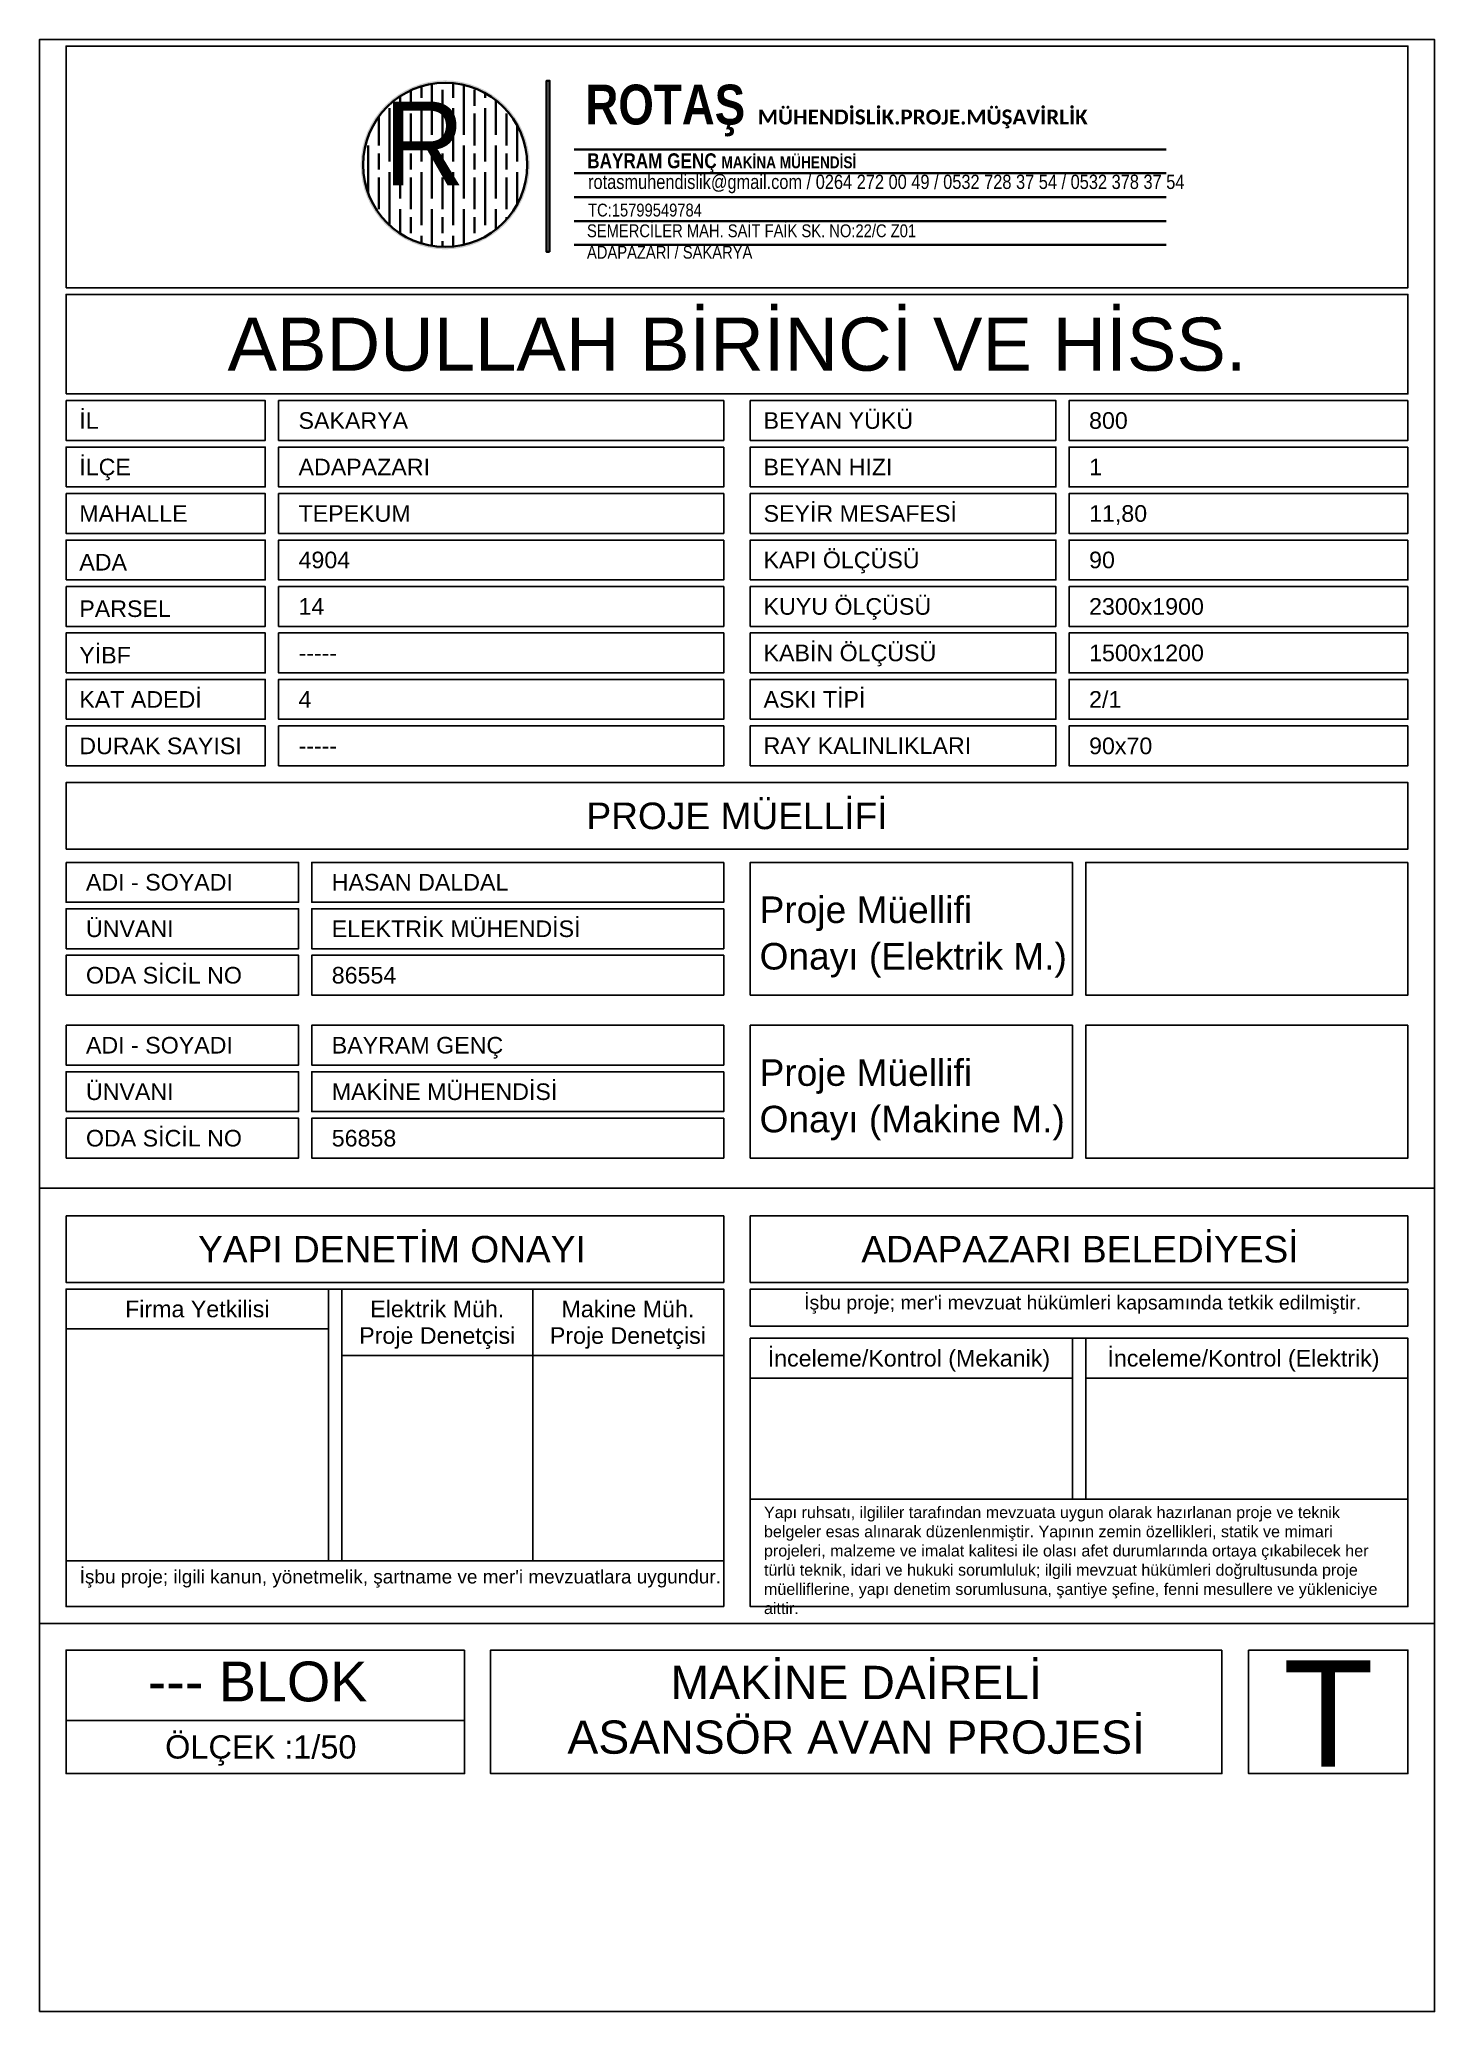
# Model space of a CAD drawing. Header units: millimetres. Extents: x 3043 to 4093, y 689 to 2174.
import ezdxf
from ezdxf.enums import TextEntityAlignment as Align

# ---------------------------------------------------------------- set-up
doc = ezdxf.new("R2010")
doc.units = ezdxf.units.MM
for name, color, linetype, lineweight in [('GOR2', 2, 'Continuous', 13), ('TEM.SU', 5, 'Continuous', 35), ('çizgi', 7, 'Continuous', 13)]:
    doc.layers.add(name, color=color, linetype=linetype, lineweight=lineweight)
doc.styles.get("Standard").update_dxf_attribs({"font": 'arial.ttf'})

msp = doc.modelspace()

# ---------------------------------------------------------------- hatches: boundary and pattern name
at = {"layer": 'TEM.SU'}
h = msp.add_hatch(color=5, dxfattribs=at)
h.dxf.hatch_style = 1
edge = h.paths.add_edge_path()
edge.add_arc((3348.1, 2079.3), 63.6, 0, 360)
edge = h.paths.add_edge_path(flags=17)
edge.add_arc((3348.1, 2079.3), 61.8, 0, 360)
h = msp.add_hatch(dxfattribs=at)
h.set_pattern_fill('GOST_WOOD', color=256, scale=4)
h.set_pattern_definition([(90, (-23277.864, -49690.14), (24, -1e-15), [40, -8]), (90, (-23269.864, -49698.14), (24, -1e-15), [24, -6, 12, -6]), (90, (-23261.864, -49710.14), (24, -1e-15), [40, -8])])
edge = h.paths.add_edge_path()
edge.add_arc((3348.1, 2079.3), 61.8, 0, 360)
h = msp.add_hatch(color=5, dxfattribs=at)
h.dxf.hatch_style = 1
h.paths.add_polyline_path([(3426.6, 2013.8), (3424.4, 2013.8), (3424.4, 2142.6), (3426.6, 2142.6)])
h = msp.add_hatch(dxfattribs=at)
h.set_pattern_fill('_USER', color=256, scale=18, pattern_type=0)
h.set_pattern_definition([(0, (-28499.241, -60045.046), (0, 18), [])])
h.paths.add_polyline_path([(3445.1, 2102.3), (3890.6, 2102.5), (3890.6, 2013.5), (3445.1, 2013.2)])

# ---------------------------------------------------------------- linework, layer by layer
for p, q in [((4092.7, 1308.8), (3042.7, 1308.8)), ((3557.7, 1232.8), (3062.7, 1232.8)), ((3260.2, 1028.1), (3260.2, 1232.8)), ((3270.2, 1028.1), (3270.2, 1232.8)), ((3414, 1232.8), (3414, 1028.1)), ((3260.2, 1202.8), (3062.7, 1202.8)), ((3820.2, 1074.5), (3820.2, 1195.7)), ((3830.2, 1074.5), (3830.2, 1195.7)), ((3557.7, 1182.8), (3270.2, 1182.8)), ((3820.2, 1165.7), (3577.7, 1165.7)), ((4072.7, 1165.7), (3830.2, 1165.7)), ((4072.7, 1074.5), (3577.7, 1074.5)), ((3557.7, 1028.1), (3062.7, 1028.1)), ((4092.7, 980.9), (3042.7, 980.9))]:
    msp.add_line(p, q)
at = {"color": 254, "linetype": 'Continuous', "lineweight": -3}
msp.add_line((3362.7, 908), (3062.7, 908), dxfattribs=at)
for points in [[(3042.7, 688.7), (4092.7, 688.7), (4092.7, 2173.7), (3042.7, 2173.7)], [(3062.7, 1901.8), (3212.7, 1901.8), (3212.7, 1871.8), (3062.7, 1871.8)], [(3557.7, 1901.8), (3222.7, 1901.8), (3222.7, 1871.8), (3557.7, 1871.8)], [(3577.7, 1901.8), (3807.7, 1901.8), (3807.7, 1871.8), (3577.7, 1871.8)], [(4072.7, 1901.8), (3817.7, 1901.8), (3817.7, 1871.8), (4072.7, 1871.8)], [(3062.7, 1836.8), (3062.7, 1866.8), (3212.7, 1866.8), (3212.7, 1836.8)], [(3557.7, 1866.8), (3222.7, 1866.8), (3222.7, 1836.8), (3557.7, 1836.8)], [(3577.7, 1836.8), (3577.7, 1866.8), (3807.7, 1866.8), (3807.7, 1836.8)], [(4072.7, 1866.8), (3817.7, 1866.8), (3817.7, 1836.8), (4072.7, 1836.8)], [(3062.7, 1831.8), (3212.7, 1831.8), (3212.7, 1801.8), (3062.7, 1801.8)], [(3557.7, 1831.8), (3222.7, 1831.8), (3222.7, 1801.8), (3557.7, 1801.8)], [(3577.7, 1831.8), (3807.7, 1831.8), (3807.7, 1801.8), (3577.7, 1801.8)], [(4072.7, 1831.8), (3817.7, 1831.8), (3817.7, 1801.8), (4072.7, 1801.8)], [(3062.7, 1766.8), (3062.7, 1796.8), (3212.7, 1796.8), (3212.7, 1766.8)], [(3557.7, 1796.8), (3222.7, 1796.8), (3222.7, 1766.8), (3557.7, 1766.8)], [(3577.7, 1766.8), (3577.7, 1796.8), (3807.7, 1796.8), (3807.7, 1766.8)], [(4072.7, 1796.8), (3817.7, 1796.8), (3817.7, 1766.8), (4072.7, 1766.8)], [(3062.7, 1761.8), (3212.7, 1761.8), (3212.7, 1731.8), (3062.7, 1731.8)], [(3557.7, 1761.8), (3222.7, 1761.8), (3222.7, 1731.8), (3557.7, 1731.8)], [(3577.7, 1761.8), (3807.7, 1761.8), (3807.7, 1731.8), (3577.7, 1731.8)], [(4072.7, 1761.8), (3817.7, 1761.8), (3817.7, 1731.8), (4072.7, 1731.8)], [(3062.7, 1696.8), (3062.7, 1726.8), (3212.7, 1726.8), (3212.7, 1696.8)], [(3557.7, 1726.8), (3222.7, 1726.8), (3222.7, 1696.8), (3557.7, 1696.8)], [(3577.7, 1696.8), (3577.7, 1726.8), (3807.7, 1726.8), (3807.7, 1696.8)], [(4072.7, 1726.8), (3817.7, 1726.8), (3817.7, 1696.8), (4072.7, 1696.8)], [(3062.7, 1661.8), (3062.7, 1691.8), (3212.7, 1691.8), (3212.7, 1661.8)], [(3557.7, 1691.8), (3222.7, 1691.8), (3222.7, 1661.8), (3557.7, 1661.8)], [(3577.7, 1661.8), (3577.7, 1691.8), (3807.7, 1691.8), (3807.7, 1661.8)], [(4072.7, 1691.8), (3817.7, 1691.8), (3817.7, 1661.8), (4072.7, 1661.8)], [(3062.7, 1626.8), (3062.7, 1656.8), (3212.7, 1656.8), (3212.7, 1626.8)], [(3557.7, 1656.8), (3222.7, 1656.8), (3222.7, 1626.8), (3557.7, 1626.8)], [(3577.7, 1626.8), (3577.7, 1656.8), (3807.7, 1656.8), (3807.7, 1626.8)], [(4072.7, 1656.8), (3817.7, 1656.8), (3817.7, 1626.8), (4072.7, 1626.8)], [(3062.7, 1564.1), (3062.7, 1614.1), (4072.7, 1614.1), (4072.7, 1564.1)], [(3062.7, 1554.1), (3237.7, 1554.1), (3237.7, 1524.1), (3062.7, 1524.1)], [(3557.7, 1554.1), (3247.7, 1554.1), (3247.7, 1524.1), (3557.7, 1524.1)], [(3577.7, 1454.1), (3820.2, 1454.1), (3820.2, 1554.1), (3577.7, 1554.1)], [(4072.7, 1554.1), (4072.7, 1454.1), (3830.2, 1454.1), (3830.2, 1554.1)], [(3062.7, 1489.1), (3062.7, 1519.1), (3237.7, 1519.1), (3237.7, 1489.1)], [(3557.7, 1519.1), (3247.7, 1519.1), (3247.7, 1489.1), (3557.7, 1489.1)], [(3062.7, 1454.1), (3062.7, 1484.1), (3237.7, 1484.1), (3237.7, 1454.1)], [(3557.7, 1484.1), (3247.7, 1484.1), (3247.7, 1454.1), (3557.7, 1454.1)], [(3062.7, 1431.4), (3237.7, 1431.4), (3237.7, 1401.4), (3062.7, 1401.4)], [(3557.7, 1431.4), (3247.7, 1431.4), (3247.7, 1401.4), (3557.7, 1401.4)], [(3577.7, 1331.4), (3820.2, 1331.4), (3820.2, 1431.4), (3577.7, 1431.4)], [(4072.7, 1431.4), (4072.7, 1331.4), (3830.2, 1331.4), (3830.2, 1431.4)], [(3062.7, 1366.4), (3062.7, 1396.4), (3237.7, 1396.4), (3237.7, 1366.4)], [(3557.7, 1396.4), (3247.7, 1396.4), (3247.7, 1366.4), (3557.7, 1366.4)], [(3062.7, 1331.4), (3062.7, 1361.4), (3237.7, 1361.4), (3237.7, 1331.4)], [(3557.7, 1361.4), (3247.7, 1361.4), (3247.7, 1331.4), (3557.7, 1331.4)], [(3362.7, 960.9), (3062.7, 960.9), (3062.7, 868), (3362.7, 868)], [(3932.7, 960.9), (3932.7, 868), (3382.2, 868), (3382.2, 960.9)], [(3952.7, 960.9), (3952.7, 868), (4072.7, 868), (4072.7, 960.9)]]:
    msp.add_lwpolyline(points, close=True, dxfattribs=at)
for points in [[(3062.7, 1986.8), (3062.7, 2168.7), (4072.7, 2168.7), (4072.7, 1986.8)], [(3062.7, 1906.8), (3062.7, 1981.8), (4072.7, 1981.8), (4072.7, 1906.8)], [(3062.7, 1287.8), (3062.7, 1237.8), (3557.7, 1237.8), (3557.7, 1287.8)], [(4072.7, 1287.8), (4072.7, 1237.8), (3577.7, 1237.8), (3577.7, 1287.8)], [(3557.7, 993.7), (3557.7, 1232.8), (3062.7, 1232.8), (3062.7, 993.7)], [(4072.7, 1232.8), (4072.7, 1204.9), (3577.7, 1204.9), (3577.7, 1232.8)]]:
    msp.add_lwpolyline(points, close=True)
msp.add_lwpolyline([(3577.7, 1195.7), (4072.7, 1195.7), (3577.7, 1195.7), (3577.7, 993.7), (4072.7, 993.7), (4072.7, 1195.7)])
at = {"layer": 'TEM.SU', "color": 5}
msp.add_lwpolyline([(3426.6, 2013.8), (3424.4, 2013.8), (3424.4, 2142.6), (3426.6, 2142.6)], close=True, dxfattribs=at)
msp.add_circle((3348.1, 2079.3), 61.8, dxfattribs=at)

# ---------------------------------------------------------------- texts
at = {"color": 254, "linetype": 'Continuous', "lineweight": -3}
for s, height, p in [('ABDULLAH BİRİNCİ VE HİSS.', 40, (3567.7, 1944.3)), ('--- BLOK ', 30, (3212.7, 937.3)), ('ÖLÇEK :1/50 ', 17.5, (3212.7, 888))]:
    msp.add_text(s, height=height, dxfattribs=at).set_placement(p, align=Align.MIDDLE_CENTER)
at = {"color": 254, "linetype": 'Continuous', "lineweight": 5}
for s, p in [('İL', (3072.7, 1886.8)), ('SAKARYA', (3237.7, 1886.8)), ('BEYAN YÜKÜ', (3587.7, 1886.8)), ('800', (3832.7, 1886.8)), ('İLÇE', (3072.7, 1851.8)), ('ADAPAZARI', (3237.7, 1851.8)), ('BEYAN HIZI', (3587.7, 1851.8)), ('1', (3832.7, 1851.8)), ('MAHALLE', (3072.7, 1816.8)), ('TEPEKUM', (3237.7, 1816.8)), ('SEYİR MESAFESİ', (3587.7, 1816.8)), ('11,80', (3832.7, 1816.8)), ('ADA', (3072.7, 1780.1)), ('4904', (3237.7, 1781.8)), ('KAPI ÖLÇÜSÜ', (3587.7, 1781.8)), ('90', (3832.7, 1781.8)), ('14', (3237.7, 1746.8)), ('KUYU ÖLÇÜSÜ', (3587.7, 1746.8)), ('2300x1900', (3832.7, 1746.8)), ('PARSEL', (3072.7, 1745.1)), ('YİBF', (3072.7, 1710.1)), ('-----', (3237.7, 1711.8)), ('KABİN ÖLÇÜSÜ', (3587.7, 1711.8)), ('1500x1200', (3832.7, 1711.8)), ('KAT ADEDİ', (3072.7, 1676.8)), ('4', (3237.7, 1676.8)), ('ASKI TİPİ', (3587.7, 1676.8)), ('2/1', (3832.7, 1676.8)), ('DURAK SAYISI', (3072.7, 1641.8)), ('-----', (3237.7, 1641.8)), ('RAY KALINLIKLARI', (3587.7, 1642)), ('90x70', (3832.7, 1641.8)), ('ADI - SOYADI', (3077.7, 1539.1)), ('HASAN DALDAL', (3262.7, 1539.1)), ('ÜNVANI', (3077.7, 1504.1)), ('ELEKTRİK MÜHENDİSİ', (3262.7, 1504.1)), ('ODA SİCİL NO', (3077.7, 1469.1)), ('86554', (3262.7, 1469.1)), ('ADI - SOYADI', (3077.7, 1416.4)), ('BAYRAM GENÇ', (3262.7, 1416.4)), ('ÜNVANI', (3077.7, 1381.4)), ('MAKİNE MÜHENDİSİ', (3262.7, 1381.4)), ('ODA SİCİL NO', (3077.7, 1346.4)), ('56858', (3262.7, 1346.4))]:
    msp.add_text(s, height=12.5, dxfattribs=at).set_placement(p, align=Align.MIDDLE_LEFT)
for s, height, p in [('PROJE MÜELLİFİ', 20, (3567.7, 1589.1)), ('YAPI DENETİM ONAYI', 20, (3308, 1262.8)), ('ADAPAZARI BELEDİYESİ', 20, (3825.8, 1262.8)), ('Firma Yetkilisi', 12.5, (3161.5, 1217.8)), ('Elektrik Müh.', 12.5, (3342.1, 1217.8)), ('Makine Müh.', 12.5, (3485.6, 1217.8)), ('Proje Denetçisi', 12.5, (3342.1, 1197.8)), ('Proje Denetçisi', 12.5, (3485.6, 1197.8)), ('İnceleme/Kontrol (Mekanik)', 12.5, (3697.1, 1180.7)), ('İnceleme/Kontrol (Elektrik)', 12.5, (3948.9, 1180.7)), ('MAKİNE DAİRELİ', 25, (3657.4, 936.6)), ('T', 80, (4012.7, 913.1)), ('ASANSÖR AVAN PROJESİ', 25, (3657.4, 895.4))]:
    msp.add_text(s, height=height, dxfattribs=at).set_placement(p, align=Align.MIDDLE_CENTER)
for s, p in [('Proje Müellifi', (3584.7, 1502.4)), ('Onayı (Elektrik M.)', (3584.7, 1467.4)), ('Proje Müellifi', (3584.7, 1379.8)), ('Onayı (Makine M.)', (3584.7, 1344.8))]:
    msp.add_text(s, height=20, dxfattribs=at).set_placement(p, align=Align.BOTTOM_LEFT)
at = {"attachment_point": 1}
for s, width, heights, insert, char_height in [("İşbu proje; mer'i mevzuat hükümleri kapsamında tetkik edilmiştir.", 454.544, [100], (3618.2, 1227.9), 10.5), ('Yapı ruhsatı, ilgililer tarafından mevzuata uygun olarak hazırlanan proje ve teknik belgeler esas alınarak düzenlenmiştir. Yapının zemin özellikleri, statik ve mimari projeleri, malzeme ve imalat kalitesi ile olası afet durumlarında ortaya çıkabilecek her türlü teknik, idari ve hukuki sorumluluk; ilgili mevzuat hükümleri doğrultusunda proje müelliflerine, yapı denetim sorumlusuna, şantiye şefine, fenni mesullere ve yükleniciye aittir.', 476.177, [75.3], (3588, 1069), 8.67), ("İşbu proje; ilgili kanun, yönetmelik, şartname ve mer'i mevzuatlara uygundur. ", 484.739, [54.6], (3073, 1021.3), 10.2)]:
    msp.add_mtext_dynamic_manual_height_columns(s, width=width, gutter_width=11.2, heights=heights, dxfattribs=dict(at, insert=insert, char_height=char_height))
at = {"layer": 'GOR2', "color": 7, "insert": (3301.9, 2127), "char_height": 63, "attachment_point": 1}
msp.add_mtext_dynamic_manual_height_columns('{\\fMatura MT Script Capitals|b0|i0|c0|p66;R}', width=110.597, gutter_width=12.5, heights=[0], dxfattribs=at)
at = {"layer": 'çizgi', "lineweight": 35, "ltscale": 3, "attachment_point": 1}
for s, insert, char_height, width in [('\\pt540;{\\fBahnschrift Condensed|b1|i0|c162|p34;ROTAŞ \\fCalibri|b1|i0|c162|p34;\\H0.37535x;MÜHENDİSLİK.PROJE.MÜŞAVİRLİK}', (3453.6, 2139.7), 30, 758.016), ('{\\fBahnschrift SemiCondensed|b1|i0|c0|p34;BAYRAM GENÇ \\H0.796x;MAK\\fBahnschrift SemiCondensed|b1|i0|c162|p34;İNA\\fBahnschrift SemiCondensed|b1|i0|c0|p34; MÜH\\fBahnschrift SemiCondensed|b1|i0|c162|p34;ENDİSİ}', (3455, 2088), 11.2604, 335.266), ('{\\fBahnschrift SemiLight Condensed|b0|i0|c162|p34;rotasmuhendislik@gmail.com / 0264 272 00 49 / 0532 728 37 54 / 0532 378 37 54}', (3455.6, 2071.9), 10.7559, 434.96), ('{\\fBahnschrift SemiLight Condensed|b0|i0|c162|p34;TC:15799549784}', (3455.6, 2050.1), 9.68, 312.616), ('{\\fBahnschrift SemiLight Condensed|b0|i0|c162|p34;SEMERCİLER MAH. SAİT FAİK SK. NO:22/C Z01  ADAPAZARI / SAKARYA}', (3454.8, 2034.5), 9.6803, 312.616)]:
    msp.add_mtext(s, dxfattribs=dict(at, insert=insert, char_height=char_height, width=width))

doc.saveas('drawing.dxf')
